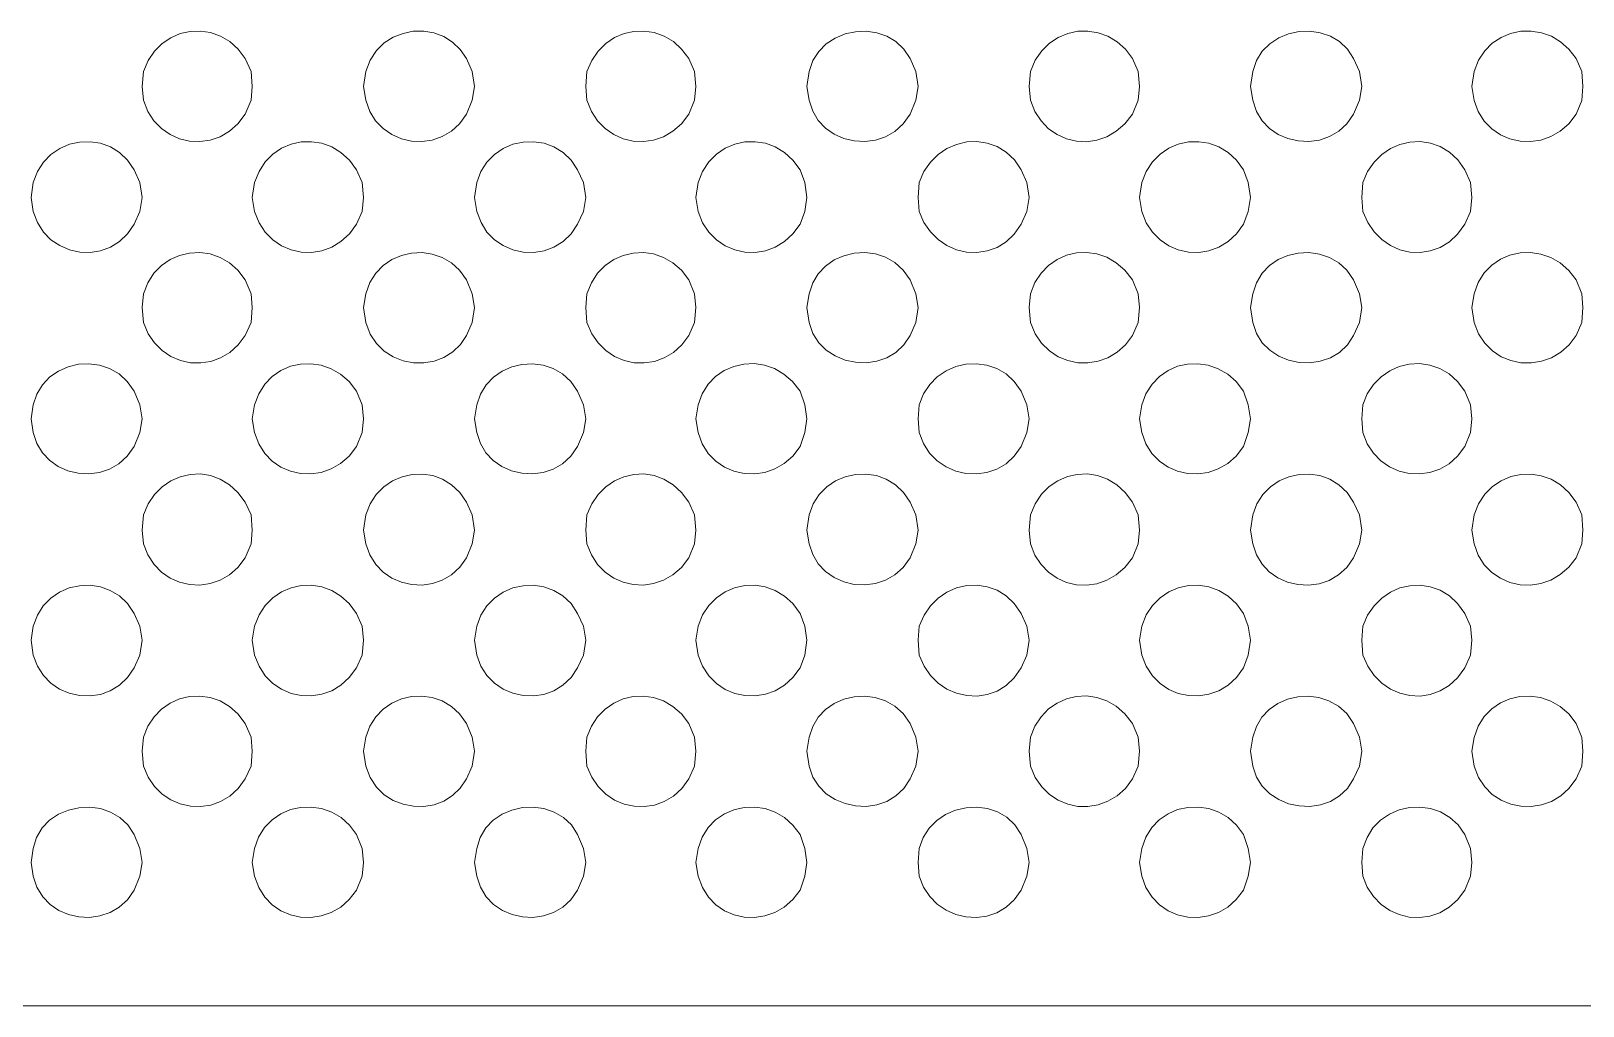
# Model space of a CAD drawing. Extents: x 0 to 242, y -13 to 199.
# Drawn here: x 70.66 to 105.99, y 31.38 to 53.57 of the extents above; entities that cross this region are included whole.
import ezdxf

# ---------------------------------------------------------------- set-up
doc = ezdxf.new("R2010")
doc.units = 0
doc.layers.add('GEOMETRY', color=7, linetype='Continuous')

msp = doc.modelspace()

# ---------------------------------------------------------------- linework, layer by layer
at = {"layer": 'GEOMETRY', "lineweight": 13}
for points in [[(75.698, 52.313), (75.671, 52.656), (75.539, 52.946), (75.375, 53.163), (75.185, 53.334), (74.975, 53.459), (74.751, 53.538), (74.52, 53.573), (74.288, 53.565), (74.061, 53.514), (73.845, 53.422), (73.647, 53.289), (73.472, 53.117), (73.327, 52.905), (73.219, 52.656), (73.194, 52.313), (73.219, 51.997), (73.321, 51.744), (73.461, 51.53), (73.633, 51.354), (73.829, 51.218), (74.044, 51.123), (74.272, 51.069), (74.505, 51.058), (74.738, 51.091), (74.964, 51.169), (75.177, 51.292), (75.371, 51.462), (75.539, 51.68), (75.671, 51.997), (75.698, 52.313)], [(80.759, 52.313), (80.706, 52.656), (80.575, 52.946), (80.434, 53.156), (80.258, 53.324), (80.056, 53.448), (79.834, 53.53), (79.601, 53.57), (79.364, 53.567), (79.13, 53.521), (78.907, 53.433), (78.704, 53.302), (78.526, 53.129), (78.383, 52.913), (78.281, 52.656), (78.229, 52.313), (78.281, 51.997), (78.373, 51.744), (78.507, 51.529), (78.677, 51.353), (78.875, 51.217), (79.093, 51.122), (79.324, 51.069), (79.561, 51.059), (79.797, 51.092), (80.023, 51.17), (80.233, 51.293), (80.419, 51.463), (80.575, 51.68), (80.706, 51.997), (80.759, 52.313)], [(85.794, 52.313), (85.768, 52.656), (85.636, 52.946), (85.472, 53.163), (85.283, 53.333), (85.073, 53.458), (84.85, 53.538), (84.619, 53.573), (84.387, 53.565), (84.16, 53.515), (83.944, 53.423), (83.745, 53.29), (83.57, 53.118), (83.425, 52.906), (83.316, 52.656), (83.289, 52.313), (83.316, 51.997), (83.418, 51.744), (83.559, 51.529), (83.73, 51.354), (83.926, 51.217), (84.141, 51.122), (84.368, 51.069), (84.601, 51.058), (84.834, 51.091), (85.06, 51.169), (85.273, 51.292), (85.467, 51.462), (85.636, 51.68), (85.768, 51.997), (85.794, 52.313)], [(90.855, 52.313), (90.802, 52.656), (90.67, 52.946), (90.527, 53.163), (90.347, 53.333), (90.139, 53.456), (89.911, 53.534), (89.672, 53.568), (89.429, 53.559), (89.191, 53.508), (88.967, 53.415), (88.765, 53.283), (88.594, 53.111), (88.461, 52.902), (88.376, 52.656), (88.325, 52.313), (88.376, 51.997), (88.455, 51.751), (88.582, 51.54), (88.748, 51.366), (88.944, 51.229), (89.164, 51.131), (89.399, 51.075), (89.64, 51.061), (89.881, 51.09), (90.112, 51.166), (90.326, 51.288), (90.515, 51.459), (90.67, 51.68), (90.802, 51.997), (90.855, 52.313)], [(95.89, 52.313), (95.864, 52.656), (95.733, 52.946), (95.571, 53.16), (95.383, 53.33), (95.173, 53.455), (94.95, 53.536), (94.719, 53.574), (94.486, 53.568), (94.259, 53.52), (94.042, 53.43), (93.842, 53.298), (93.667, 53.125), (93.521, 52.911), (93.411, 52.656), (93.385, 52.313), (93.411, 51.997), (93.514, 51.743), (93.653, 51.527), (93.823, 51.351), (94.018, 51.215), (94.231, 51.119), (94.456, 51.066), (94.689, 51.055), (94.921, 51.089), (95.148, 51.167), (95.363, 51.291), (95.56, 51.461), (95.733, 51.68), (95.864, 51.997), (95.89, 52.313)], [(100.952, 52.313), (100.899, 52.656), (100.767, 52.946), (100.625, 53.163), (100.445, 53.333), (100.237, 53.456), (100.008, 53.535), (99.768, 53.569), (99.525, 53.56), (99.287, 53.509), (99.062, 53.416), (98.86, 53.284), (98.689, 53.112), (98.558, 52.903), (98.474, 52.656), (98.421, 52.313), (98.474, 51.997), (98.557, 51.745), (98.686, 51.531), (98.854, 51.356), (99.052, 51.22), (99.273, 51.125), (99.508, 51.071), (99.749, 51.06), (99.988, 51.093), (100.218, 51.17), (100.429, 51.293), (100.615, 51.462), (100.767, 51.68), (100.899, 51.997), (100.952, 52.313)], [(105.987, 52.313), (105.96, 52.656), (105.829, 52.946), (105.669, 53.161), (105.479, 53.331), (105.268, 53.456), (105.042, 53.536), (104.808, 53.573), (104.572, 53.567), (104.341, 53.518), (104.123, 53.427), (103.924, 53.295), (103.75, 53.122), (103.609, 52.909), (103.508, 52.656), (103.457, 52.313), (103.508, 51.996), (103.605, 51.739), (103.742, 51.523), (103.913, 51.347), (104.11, 51.212), (104.326, 51.118), (104.556, 51.067), (104.791, 51.058), (105.027, 51.093), (105.255, 51.172), (105.469, 51.296), (105.663, 51.465), (105.829, 51.68), (105.96, 51.996), (105.987, 52.313)], [(73.194, 49.782), (73.14, 50.125), (73.008, 50.414), (72.859, 50.637), (72.677, 50.811), (72.469, 50.938), (72.243, 51.019), (72.008, 51.055), (71.769, 51.047), (71.536, 50.995), (71.316, 50.902), (71.116, 50.767), (70.944, 50.592), (70.808, 50.378), (70.715, 50.125), (70.663, 49.782), (70.715, 49.465), (70.808, 49.213), (70.944, 48.999), (71.116, 48.824), (71.316, 48.689), (71.537, 48.595), (71.77, 48.544), (72.008, 48.536), (72.244, 48.572), (72.469, 48.653), (72.677, 48.78), (72.859, 48.954), (73.008, 49.176), (73.14, 49.465), (73.194, 49.782)], [(78.228, 49.782), (78.202, 50.125), (78.07, 50.414), (77.908, 50.635), (77.718, 50.809), (77.507, 50.936), (77.281, 51.018), (77.048, 51.055), (76.813, 51.048), (76.584, 50.998), (76.367, 50.905), (76.168, 50.771), (75.994, 50.595), (75.853, 50.38), (75.749, 50.125), (75.698, 49.782), (75.749, 49.465), (75.853, 49.211), (75.995, 48.995), (76.168, 48.82), (76.367, 48.685), (76.584, 48.593), (76.814, 48.542), (77.048, 48.535), (77.282, 48.573), (77.507, 48.654), (77.718, 48.782), (77.908, 48.956), (78.07, 49.176), (78.202, 49.465), (78.228, 49.782)], [(83.289, 49.782), (83.237, 50.125), (83.105, 50.414), (82.955, 50.637), (82.772, 50.811), (82.564, 50.938), (82.339, 51.019), (82.103, 51.055), (81.865, 51.047), (81.632, 50.996), (81.412, 50.902), (81.212, 50.767), (81.04, 50.592), (80.904, 50.378), (80.812, 50.125), (80.759, 49.782), (80.812, 49.465), (80.905, 49.213), (81.041, 48.999), (81.213, 48.824), (81.413, 48.689), (81.633, 48.596), (81.866, 48.544), (82.104, 48.536), (82.34, 48.572), (82.565, 48.653), (82.773, 48.78), (82.955, 48.954), (83.105, 49.176), (83.237, 49.465), (83.289, 49.782)], [(88.325, 49.782), (88.272, 50.125), (88.166, 50.415), (88.004, 50.636), (87.814, 50.809), (87.603, 50.937), (87.377, 51.018), (87.144, 51.055), (86.909, 51.048), (86.679, 50.998), (86.462, 50.905), (86.263, 50.771), (86.09, 50.596), (85.949, 50.38), (85.846, 50.125), (85.794, 49.782), (85.846, 49.465), (85.949, 49.21), (86.09, 48.995), (86.264, 48.82), (86.462, 48.685), (86.68, 48.593), (86.909, 48.542), (87.143, 48.535), (87.377, 48.572), (87.602, 48.654), (87.814, 48.781), (88.004, 48.955), (88.166, 49.175), (88.272, 49.465), (88.325, 49.782)], [(93.385, 49.782), (93.332, 50.125), (93.201, 50.415), (93.045, 50.641), (92.859, 50.817), (92.651, 50.944), (92.427, 51.024), (92.194, 51.058), (91.96, 51.048), (91.729, 50.994), (91.51, 50.899), (91.309, 50.763), (91.133, 50.588), (90.988, 50.375), (90.881, 50.125), (90.855, 49.782), (90.881, 49.465), (90.988, 49.216), (91.133, 49.003), (91.31, 48.828), (91.51, 48.692), (91.729, 48.597), (91.959, 48.543), (92.194, 48.533), (92.426, 48.568), (92.65, 48.648), (92.858, 48.775), (93.044, 48.95), (93.201, 49.175), (93.332, 49.465), (93.385, 49.782)], [(98.421, 49.782), (98.369, 50.125), (98.263, 50.415), (98.1, 50.636), (97.91, 50.809), (97.699, 50.937), (97.474, 51.018), (97.24, 51.055), (97.006, 51.048), (96.777, 50.998), (96.56, 50.905), (96.361, 50.771), (96.188, 50.596), (96.046, 50.38), (95.943, 50.125), (95.891, 49.782), (95.943, 49.465), (96.046, 49.21), (96.188, 48.995), (96.361, 48.82), (96.559, 48.685), (96.776, 48.593), (97.005, 48.542), (97.24, 48.535), (97.473, 48.572), (97.699, 48.654), (97.91, 48.781), (98.1, 48.955), (98.263, 49.175), (98.369, 49.465), (98.421, 49.782)], [(103.457, 49.782), (103.43, 50.125), (103.298, 50.415), (103.136, 50.64), (102.947, 50.816), (102.738, 50.943), (102.514, 51.023), (102.283, 51.057), (102.05, 51.047), (101.822, 50.994), (101.605, 50.899), (101.406, 50.763), (101.231, 50.588), (101.086, 50.375), (100.979, 50.125), (100.952, 49.782), (100.979, 49.465), (101.087, 49.215), (101.232, 49.002), (101.407, 48.827), (101.605, 48.692), (101.822, 48.597), (102.049, 48.543), (102.282, 48.534), (102.513, 48.568), (102.736, 48.648), (102.946, 48.775), (103.135, 48.951), (103.298, 49.175), (103.43, 49.465), (103.457, 49.782)], [(75.698, 47.279), (75.671, 47.594), (75.539, 47.911), (75.371, 48.128), (75.177, 48.298), (74.964, 48.421), (74.738, 48.499), (74.505, 48.532), (74.272, 48.521), (74.044, 48.467), (73.829, 48.372), (73.633, 48.236), (73.461, 48.061), (73.321, 47.846), (73.219, 47.594), (73.194, 47.279), (73.219, 46.936), (73.327, 46.685), (73.472, 46.473), (73.647, 46.3), (73.847, 46.167), (74.063, 46.076), (74.291, 46.025), (74.524, 46.018), (74.755, 46.054), (74.979, 46.133), (75.188, 46.258), (75.377, 46.428), (75.539, 46.645), (75.671, 46.936), (75.698, 47.279)], [(80.759, 47.279), (80.706, 47.594), (80.575, 47.911), (80.419, 48.128), (80.233, 48.297), (80.023, 48.421), (79.797, 48.498), (79.562, 48.532), (79.325, 48.521), (79.093, 48.468), (78.875, 48.373), (78.677, 48.237), (78.508, 48.061), (78.373, 47.847), (78.281, 47.594), (78.229, 47.279), (78.281, 46.936), (78.382, 46.677), (78.525, 46.461), (78.703, 46.288), (78.907, 46.158), (79.131, 46.07), (79.365, 46.024), (79.603, 46.021), (79.837, 46.061), (80.059, 46.143), (80.261, 46.268), (80.435, 46.435), (80.575, 46.645), (80.706, 46.936), (80.759, 47.279)], [(85.794, 47.279), (85.768, 47.594), (85.636, 47.911), (85.467, 48.128), (85.273, 48.298), (85.06, 48.421), (84.834, 48.499), (84.601, 48.532), (84.368, 48.521), (84.141, 48.468), (83.926, 48.373), (83.73, 48.237), (83.559, 48.061), (83.418, 47.846), (83.316, 47.594), (83.289, 47.279), (83.316, 46.936), (83.424, 46.685), (83.569, 46.473), (83.744, 46.3), (83.943, 46.167), (84.16, 46.076), (84.388, 46.025), (84.621, 46.018), (84.852, 46.054), (85.075, 46.133), (85.285, 46.258), (85.474, 46.428), (85.636, 46.645), (85.768, 46.936), (85.794, 47.279)], [(90.855, 47.279), (90.802, 47.594), (90.67, 47.911), (90.515, 48.132), (90.326, 48.302), (90.112, 48.425), (89.881, 48.5), (89.641, 48.53), (89.399, 48.516), (89.164, 48.459), (88.944, 48.362), (88.748, 48.225), (88.582, 48.05), (88.455, 47.839), (88.376, 47.594), (88.325, 47.279), (88.376, 46.936), (88.46, 46.69), (88.592, 46.48), (88.764, 46.309), (88.966, 46.177), (89.19, 46.084), (89.429, 46.033), (89.672, 46.023), (89.913, 46.057), (90.141, 46.135), (90.349, 46.258), (90.528, 46.428), (90.67, 46.645), (90.802, 46.936), (90.855, 47.279)], [(95.89, 47.279), (95.864, 47.594), (95.733, 47.911), (95.56, 48.129), (95.363, 48.3), (95.148, 48.423), (94.922, 48.502), (94.689, 48.535), (94.457, 48.524), (94.231, 48.471), (94.018, 48.375), (93.823, 48.239), (93.653, 48.063), (93.514, 47.847), (93.411, 47.594), (93.385, 47.279), (93.411, 46.936), (93.52, 46.68), (93.666, 46.466), (93.842, 46.292), (94.042, 46.161), (94.259, 46.071), (94.488, 46.023), (94.721, 46.018), (94.952, 46.056), (95.176, 46.137), (95.385, 46.262), (95.573, 46.431), (95.733, 46.645), (95.864, 46.936), (95.89, 47.279)], [(100.952, 47.279), (100.899, 47.594), (100.767, 47.911), (100.615, 48.128), (100.429, 48.298), (100.217, 48.421), (99.988, 48.498), (99.749, 48.531), (99.507, 48.52), (99.273, 48.466), (99.052, 48.371), (98.854, 48.235), (98.686, 48.06), (98.557, 47.845), (98.474, 47.594), (98.421, 47.279), (98.474, 46.936), (98.557, 46.689), (98.688, 46.479), (98.859, 46.308), (99.061, 46.175), (99.286, 46.083), (99.525, 46.031), (99.769, 46.022), (100.009, 46.056), (100.238, 46.135), (100.446, 46.258), (100.625, 46.428), (100.767, 46.645), (100.899, 46.936), (100.952, 47.279)], [(105.987, 47.279), (105.96, 47.594), (105.829, 47.911), (105.663, 48.125), (105.469, 48.294), (105.255, 48.418), (105.027, 48.497), (104.791, 48.532), (104.555, 48.523), (104.326, 48.472), (104.109, 48.378), (103.912, 48.243), (103.742, 48.067), (103.605, 47.85), (103.508, 47.594), (103.457, 47.279), (103.508, 46.936), (103.61, 46.681), (103.751, 46.466), (103.926, 46.293), (104.126, 46.161), (104.345, 46.072), (104.576, 46.024), (104.813, 46.019), (105.047, 46.057), (105.273, 46.138), (105.483, 46.263), (105.671, 46.431), (105.829, 46.645), (105.96, 46.936), (105.987, 47.279)], [(73.194, 44.747), (73.14, 45.062), (73.008, 45.379), (72.854, 45.599), (72.666, 45.77), (72.452, 45.893), (72.222, 45.97), (71.982, 46.001), (71.74, 45.988), (71.506, 45.932), (71.286, 45.835), (71.089, 45.699), (70.923, 45.523), (70.795, 45.311), (70.715, 45.062), (70.663, 44.747), (70.715, 44.432), (70.795, 44.184), (70.921, 43.972), (71.087, 43.797), (71.284, 43.66), (71.503, 43.563), (71.738, 43.507), (71.98, 43.494), (72.22, 43.524), (72.451, 43.6), (72.665, 43.723), (72.853, 43.893), (73.008, 44.113), (73.14, 44.432), (73.194, 44.747)], [(78.228, 44.747), (78.202, 45.062), (78.07, 45.379), (77.903, 45.595), (77.709, 45.764), (77.495, 45.888), (77.267, 45.968), (77.032, 46.002), (76.796, 45.994), (76.567, 45.942), (76.351, 45.848), (76.154, 45.712), (75.984, 45.536), (75.847, 45.319), (75.749, 45.062), (75.698, 44.747), (75.749, 44.432), (75.846, 44.175), (75.983, 43.958), (76.153, 43.782), (76.35, 43.646), (76.566, 43.552), (76.795, 43.501), (77.031, 43.492), (77.266, 43.527), (77.495, 43.606), (77.709, 43.729), (77.903, 43.898), (78.07, 44.113), (78.202, 44.432), (78.228, 44.747)], [(83.289, 44.748), (83.237, 45.062), (83.105, 45.379), (82.95, 45.599), (82.762, 45.77), (82.549, 45.893), (82.318, 45.969), (82.078, 46), (81.837, 45.987), (81.603, 45.932), (81.383, 45.835), (81.186, 45.698), (81.02, 45.523), (80.892, 45.311), (80.812, 45.062), (80.759, 44.748), (80.812, 44.432), (80.892, 44.184), (81.018, 43.972), (81.184, 43.797), (81.381, 43.66), (81.6, 43.563), (81.834, 43.507), (82.076, 43.494), (82.316, 43.524), (82.547, 43.6), (82.761, 43.723), (82.949, 43.893), (83.105, 44.113), (83.237, 44.432), (83.289, 44.748)], [(88.325, 44.748), (88.272, 45.062), (88.166, 45.379), (87.997, 45.597), (87.801, 45.767), (87.586, 45.891), (87.357, 45.969), (87.121, 46.003), (86.886, 45.993), (86.657, 45.94), (86.442, 45.844), (86.246, 45.708), (86.077, 45.532), (85.942, 45.316), (85.846, 45.062), (85.794, 44.748), (85.846, 44.432), (85.942, 44.175), (86.079, 43.958), (86.249, 43.782), (86.446, 43.646), (86.662, 43.552), (86.892, 43.501), (87.127, 43.492), (87.363, 43.527), (87.591, 43.606), (87.806, 43.729), (87.999, 43.898), (88.166, 44.113), (88.272, 44.432), (88.325, 44.748)], [(93.385, 44.748), (93.332, 45.062), (93.201, 45.379), (93.044, 45.599), (92.856, 45.77), (92.644, 45.893), (92.417, 45.97), (92.181, 46.002), (91.943, 45.99), (91.711, 45.935), (91.491, 45.839), (91.291, 45.702), (91.118, 45.526), (90.979, 45.313), (90.881, 45.062), (90.855, 44.748), (90.881, 44.432), (90.978, 44.182), (91.117, 43.968), (91.29, 43.793), (91.49, 43.656), (91.709, 43.559), (91.942, 43.504), (92.18, 43.492), (92.417, 43.524), (92.644, 43.6), (92.856, 43.724), (93.044, 43.894), (93.201, 44.113), (93.332, 44.432), (93.385, 44.748)], [(98.421, 44.748), (98.369, 45.062), (98.263, 45.379), (98.095, 45.595), (97.901, 45.764), (97.687, 45.888), (97.459, 45.968), (97.224, 46.002), (96.989, 45.994), (96.76, 45.942), (96.544, 45.848), (96.348, 45.712), (96.178, 45.536), (96.04, 45.319), (95.943, 45.062), (95.891, 44.748), (95.943, 44.432), (96.04, 44.175), (96.176, 43.958), (96.346, 43.782), (96.543, 43.646), (96.759, 43.552), (96.988, 43.501), (97.224, 43.492), (97.459, 43.527), (97.687, 43.606), (97.902, 43.729), (98.096, 43.898), (98.263, 44.113), (98.369, 44.432), (98.421, 44.748)], [(103.457, 44.748), (103.43, 45.062), (103.298, 45.379), (103.133, 45.599), (102.94, 45.77), (102.728, 45.894), (102.501, 45.971), (102.267, 46.003), (102.033, 45.991), (101.804, 45.936), (101.588, 45.84), (101.391, 45.703), (101.219, 45.527), (101.079, 45.313), (100.979, 45.062), (100.952, 44.748), (100.979, 44.432), (101.079, 44.181), (101.217, 43.967), (101.389, 43.791), (101.586, 43.655), (101.803, 43.558), (102.032, 43.504), (102.267, 43.492), (102.501, 43.524), (102.728, 43.6), (102.941, 43.724), (103.133, 43.894), (103.298, 44.113), (103.43, 44.432), (103.457, 44.748)], [(75.698, 42.216), (75.671, 42.559), (75.539, 42.85), (75.372, 43.073), (75.181, 43.248), (74.97, 43.375), (74.747, 43.455), (74.517, 43.491), (74.287, 43.482), (74.061, 43.429), (73.847, 43.335), (73.649, 43.2), (73.475, 43.025), (73.329, 42.811), (73.219, 42.559), (73.194, 42.216), (73.219, 41.901), (73.322, 41.648), (73.462, 41.434), (73.634, 41.258), (73.83, 41.122), (74.045, 41.026), (74.272, 40.973), (74.506, 40.962), (74.738, 40.995), (74.964, 41.073), (75.177, 41.196), (75.371, 41.366), (75.539, 41.584), (75.671, 41.901), (75.698, 42.216)], [(80.759, 42.216), (80.706, 42.559), (80.575, 42.85), (80.421, 43.073), (80.237, 43.247), (80.03, 43.374), (79.807, 43.455), (79.574, 43.49), (79.339, 43.482), (79.11, 43.43), (78.892, 43.336), (78.693, 43.201), (78.52, 43.025), (78.38, 42.811), (78.281, 42.559), (78.229, 42.216), (78.281, 41.901), (78.373, 41.648), (78.508, 41.433), (78.678, 41.257), (78.876, 41.121), (79.094, 41.026), (79.326, 40.972), (79.563, 40.962), (79.798, 40.995), (80.024, 41.073), (80.234, 41.197), (80.42, 41.367), (80.575, 41.584), (80.706, 41.901), (80.759, 42.216)], [(85.794, 42.216), (85.768, 42.559), (85.636, 42.85), (85.469, 43.073), (85.277, 43.248), (85.067, 43.375), (84.844, 43.456), (84.614, 43.491), (84.383, 43.482), (84.157, 43.429), (83.943, 43.335), (83.745, 43.2), (83.571, 43.025), (83.426, 42.811), (83.316, 42.559), (83.289, 42.216), (83.316, 41.901), (83.419, 41.648), (83.559, 41.433), (83.731, 41.257), (83.927, 41.121), (84.142, 41.026), (84.369, 40.972), (84.602, 40.962), (84.834, 40.995), (85.06, 41.073), (85.273, 41.196), (85.467, 41.366), (85.636, 41.584), (85.768, 41.901), (85.794, 42.216)], [(90.855, 42.216), (90.802, 42.559), (90.67, 42.85), (90.521, 43.073), (90.338, 43.247), (90.13, 43.374), (89.904, 43.454), (89.667, 43.488), (89.428, 43.479), (89.194, 43.426), (88.973, 43.332), (88.773, 43.197), (88.602, 43.022), (88.467, 42.809), (88.376, 42.559), (88.325, 42.216), (88.376, 41.901), (88.456, 41.655), (88.582, 41.444), (88.748, 41.269), (88.945, 41.132), (89.165, 41.035), (89.4, 40.979), (89.642, 40.965), (89.883, 40.995), (90.114, 41.071), (90.327, 41.193), (90.516, 41.364), (90.67, 41.585), (90.802, 41.901), (90.855, 42.216)], [(95.89, 42.216), (95.864, 42.559), (95.733, 42.85), (95.567, 43.072), (95.376, 43.246), (95.165, 43.374), (94.941, 43.455), (94.709, 43.491), (94.477, 43.483), (94.251, 43.432), (94.035, 43.338), (93.838, 43.203), (93.663, 43.028), (93.519, 42.813), (93.411, 42.559), (93.385, 42.216), (93.411, 41.901), (93.514, 41.647), (93.653, 41.431), (93.823, 41.254), (94.018, 41.118), (94.232, 41.023), (94.458, 40.969), (94.69, 40.959), (94.923, 40.993), (95.15, 41.071), (95.364, 41.196), (95.561, 41.366), (95.733, 41.585), (95.864, 41.901), (95.89, 42.216)], [(100.952, 42.216), (100.899, 42.559), (100.767, 42.85), (100.617, 43.072), (100.434, 43.247), (100.225, 43.373), (99.999, 43.454), (99.764, 43.49), (99.525, 43.481), (99.293, 43.43), (99.073, 43.336), (98.873, 43.201), (98.702, 43.026), (98.566, 42.811), (98.474, 42.559), (98.421, 42.216), (98.474, 41.901), (98.554, 41.653), (98.682, 41.441), (98.848, 41.265), (99.044, 41.129), (99.264, 41.032), (99.498, 40.976), (99.739, 40.963), (99.979, 40.994), (100.21, 41.07), (100.423, 41.193), (100.612, 41.364), (100.767, 41.585), (100.899, 41.901), (100.952, 42.216)], [(105.987, 42.216), (105.96, 42.559), (105.829, 42.85), (105.667, 43.07), (105.477, 43.244), (105.265, 43.371), (105.039, 43.452), (104.806, 43.489), (104.571, 43.482), (104.342, 43.432), (104.124, 43.339), (103.925, 43.205), (103.752, 43.03), (103.611, 42.814), (103.508, 42.559), (103.457, 42.216), (103.508, 41.901), (103.605, 41.644), (103.742, 41.427), (103.912, 41.251), (104.109, 41.116), (104.326, 41.022), (104.556, 40.971), (104.792, 40.962), (105.028, 40.997), (105.256, 41.076), (105.47, 41.2), (105.663, 41.37), (105.829, 41.585), (105.96, 41.901), (105.987, 42.216)], [(73.194, 39.712), (73.14, 40.027), (73.008, 40.319), (72.858, 40.541), (72.675, 40.715), (72.467, 40.842), (72.241, 40.923), (72.005, 40.958), (71.767, 40.949), (71.533, 40.898), (71.313, 40.804), (71.114, 40.668), (70.942, 40.493), (70.807, 40.279), (70.715, 40.027), (70.663, 39.712), (70.715, 39.369), (70.807, 39.117), (70.943, 38.903), (71.114, 38.728), (71.314, 38.593), (71.534, 38.5), (71.767, 38.448), (72.006, 38.439), (72.242, 38.475), (72.467, 38.555), (72.675, 38.682), (72.858, 38.856), (73.008, 39.078), (73.14, 39.369), (73.194, 39.712)], [(78.228, 39.712), (78.202, 40.027), (78.07, 40.319), (77.907, 40.54), (77.717, 40.713), (77.506, 40.84), (77.28, 40.922), (77.047, 40.959), (76.812, 40.951), (76.583, 40.901), (76.365, 40.808), (76.167, 40.673), (75.994, 40.498), (75.852, 40.282), (75.749, 40.027), (75.698, 39.712), (75.749, 39.369), (75.852, 39.115), (75.994, 38.899), (76.167, 38.724), (76.366, 38.59), (76.583, 38.497), (76.812, 38.446), (77.047, 38.439), (77.28, 38.476), (77.506, 38.557), (77.717, 38.684), (77.907, 38.858), (78.07, 39.078), (78.202, 39.369), (78.228, 39.712)], [(83.289, 39.712), (83.237, 40.027), (83.105, 40.319), (82.954, 40.541), (82.771, 40.715), (82.563, 40.842), (82.337, 40.923), (82.101, 40.958), (81.863, 40.949), (81.63, 40.897), (81.41, 40.803), (81.21, 40.668), (81.039, 40.493), (80.904, 40.279), (80.812, 40.027), (80.759, 39.712), (80.812, 39.369), (80.904, 39.117), (81.04, 38.903), (81.211, 38.728), (81.41, 38.593), (81.63, 38.5), (81.863, 38.448), (82.101, 38.439), (82.337, 38.475), (82.563, 38.555), (82.771, 38.682), (82.954, 38.856), (83.105, 39.078), (83.237, 39.369), (83.289, 39.712)], [(88.325, 39.712), (88.272, 40.027), (88.166, 40.319), (88.003, 40.54), (87.813, 40.713), (87.602, 40.84), (87.376, 40.922), (87.142, 40.959), (86.908, 40.952), (86.678, 40.901), (86.461, 40.808), (86.263, 40.674), (86.09, 40.498), (85.948, 40.282), (85.846, 40.027), (85.794, 39.712), (85.846, 39.369), (85.949, 39.114), (86.09, 38.899), (86.263, 38.724), (86.462, 38.589), (86.679, 38.497), (86.908, 38.446), (87.143, 38.439), (87.377, 38.476), (87.602, 38.558), (87.813, 38.685), (88.004, 38.858), (88.166, 39.078), (88.272, 39.369), (88.325, 39.712)], [(93.385, 39.712), (93.332, 40.027), (93.201, 40.318), (93.044, 40.543), (92.859, 40.719), (92.651, 40.846), (92.427, 40.926), (92.195, 40.961), (91.96, 40.951), (91.73, 40.898), (91.511, 40.803), (91.31, 40.667), (91.134, 40.491), (90.989, 40.278), (90.881, 40.027), (90.855, 39.712), (90.881, 39.369), (90.989, 39.119), (91.134, 38.906), (91.31, 38.73), (91.511, 38.595), (91.73, 38.5), (91.96, 38.446), (92.195, 38.436), (92.427, 38.471), (92.651, 38.551), (92.859, 38.678), (93.044, 38.853), (93.201, 39.078), (93.332, 39.369), (93.385, 39.712)], [(98.421, 39.712), (98.369, 40.027), (98.263, 40.318), (98.1, 40.538), (97.909, 40.712), (97.698, 40.839), (97.473, 40.921), (97.239, 40.958), (97.005, 40.951), (96.776, 40.901), (96.559, 40.808), (96.361, 40.674), (96.188, 40.498), (96.046, 40.282), (95.943, 40.027), (95.891, 39.712), (95.943, 39.369), (96.046, 39.114), (96.187, 38.899), (96.361, 38.724), (96.559, 38.589), (96.776, 38.497), (97.005, 38.446), (97.24, 38.439), (97.473, 38.476), (97.698, 38.558), (97.91, 38.685), (98.1, 38.859), (98.263, 39.079), (98.369, 39.369), (98.421, 39.712)], [(103.457, 39.712), (103.43, 40.027), (103.298, 40.318), (103.135, 40.543), (102.946, 40.718), (102.737, 40.845), (102.513, 40.925), (102.282, 40.959), (102.049, 40.949), (101.821, 40.896), (101.605, 40.801), (101.406, 40.665), (101.231, 40.49), (101.086, 40.277), (100.979, 40.027), (100.952, 39.712), (100.979, 39.37), (101.087, 39.12), (101.231, 38.907), (101.406, 38.732), (101.605, 38.596), (101.821, 38.501), (102.049, 38.447), (102.281, 38.437), (102.512, 38.472), (102.736, 38.552), (102.945, 38.679), (103.135, 38.854), (103.298, 39.079), (103.43, 39.37), (103.457, 39.712)], [(75.698, 37.181), (75.671, 37.497), (75.539, 37.815), (75.371, 38.032), (75.177, 38.202), (74.964, 38.325), (74.738, 38.402), (74.505, 38.435), (74.272, 38.424), (74.045, 38.37), (73.83, 38.275), (73.633, 38.139), (73.462, 37.964), (73.322, 37.749), (73.219, 37.497), (73.194, 37.181), (73.219, 36.837), (73.327, 36.588), (73.471, 36.377), (73.646, 36.205), (73.845, 36.072), (74.061, 35.98), (74.289, 35.929), (74.521, 35.921), (74.753, 35.956), (74.976, 36.035), (75.186, 36.16), (75.376, 36.331), (75.539, 36.549), (75.671, 36.837), (75.698, 37.181)], [(80.759, 37.181), (80.706, 37.497), (80.575, 37.815), (80.419, 38.032), (80.232, 38.202), (80.022, 38.325), (79.796, 38.402), (79.561, 38.436), (79.325, 38.425), (79.094, 38.372), (78.876, 38.277), (78.679, 38.141), (78.509, 37.965), (78.374, 37.75), (78.281, 37.497), (78.229, 37.181), (78.281, 36.837), (78.383, 36.579), (78.526, 36.364), (78.704, 36.191), (78.908, 36.06), (79.131, 35.973), (79.365, 35.927), (79.603, 35.924), (79.836, 35.964), (80.057, 36.046), (80.259, 36.171), (80.434, 36.339), (80.575, 36.549), (80.706, 36.837), (80.759, 37.181)], [(85.794, 37.181), (85.768, 37.497), (85.636, 37.815), (85.467, 38.032), (85.273, 38.202), (85.06, 38.325), (84.833, 38.403), (84.601, 38.436), (84.368, 38.425), (84.141, 38.371), (83.926, 38.276), (83.73, 38.14), (83.559, 37.964), (83.419, 37.749), (83.316, 37.497), (83.289, 37.181), (83.316, 36.837), (83.425, 36.587), (83.57, 36.375), (83.745, 36.202), (83.944, 36.07), (84.16, 35.978), (84.388, 35.928), (84.62, 35.92), (84.851, 35.956), (85.074, 36.036), (85.284, 36.161), (85.473, 36.332), (85.636, 36.549), (85.768, 36.837), (85.794, 37.181)], [(90.855, 37.181), (90.802, 37.497), (90.67, 37.815), (90.514, 38.036), (90.325, 38.207), (90.111, 38.329), (89.879, 38.404), (89.639, 38.434), (89.398, 38.419), (89.163, 38.362), (88.944, 38.265), (88.747, 38.128), (88.582, 37.953), (88.456, 37.742), (88.376, 37.497), (88.325, 37.181), (88.376, 36.838), (88.461, 36.592), (88.593, 36.383), (88.765, 36.212), (88.967, 36.079), (89.191, 35.987), (89.429, 35.936), (89.673, 35.926), (89.913, 35.96), (90.141, 36.038), (90.349, 36.162), (90.528, 36.332), (90.67, 36.549), (90.802, 36.838), (90.855, 37.181)], [(95.89, 37.181), (95.864, 37.497), (95.733, 37.815), (95.559, 38.033), (95.361, 38.204), (95.146, 38.327), (94.919, 38.405), (94.687, 38.438), (94.455, 38.428), (94.23, 38.374), (94.017, 38.278), (93.823, 38.142), (93.653, 37.966), (93.514, 37.75), (93.411, 37.497), (93.385, 37.181), (93.411, 36.838), (93.521, 36.583), (93.667, 36.368), (93.843, 36.195), (94.043, 36.063), (94.26, 35.973), (94.488, 35.926), (94.721, 35.921), (94.952, 35.959), (95.175, 36.04), (95.384, 36.165), (95.572, 36.335), (95.733, 36.549), (95.864, 36.838), (95.89, 37.181)], [(100.952, 37.181), (100.899, 37.497), (100.767, 37.815), (100.61, 38.036), (100.42, 38.206), (100.206, 38.329), (99.975, 38.405), (99.736, 38.435), (99.495, 38.421), (99.261, 38.365), (99.043, 38.268), (98.846, 38.131), (98.681, 37.956), (98.554, 37.744), (98.474, 37.497), (98.421, 37.181), (98.474, 36.838), (98.557, 36.591), (98.688, 36.382), (98.859, 36.21), (99.062, 36.078), (99.287, 35.986), (99.525, 35.935), (99.77, 35.926), (100.01, 35.96), (100.239, 36.038), (100.447, 36.162), (100.626, 36.332), (100.767, 36.549), (100.899, 36.838), (100.952, 37.181)], [(105.987, 37.181), (105.96, 37.496), (105.829, 37.815), (105.662, 38.03), (105.467, 38.199), (105.253, 38.322), (105.024, 38.401), (104.789, 38.436), (104.554, 38.427), (104.325, 38.376), (104.109, 38.282), (103.912, 38.146), (103.742, 37.97), (103.605, 37.753), (103.508, 37.496), (103.457, 37.181), (103.508, 36.838), (103.609, 36.585), (103.75, 36.372), (103.924, 36.199), (104.124, 36.067), (104.342, 35.976), (104.573, 35.927), (104.809, 35.921), (105.043, 35.958), (105.27, 36.039), (105.48, 36.164), (105.669, 36.334), (105.829, 36.549), (105.96, 36.838), (105.987, 37.181)], [(73.194, 34.65), (73.14, 34.967), (73.008, 35.285), (72.866, 35.503), (72.685, 35.673), (72.474, 35.796), (72.242, 35.874), (71.999, 35.906), (71.753, 35.895), (71.513, 35.841), (71.287, 35.746), (71.086, 35.61), (70.917, 35.434), (70.791, 35.219), (70.715, 34.967), (70.663, 34.65), (70.715, 34.335), (70.798, 34.083), (70.928, 33.869), (71.096, 33.694), (71.295, 33.558), (71.516, 33.463), (71.751, 33.409), (71.992, 33.398), (72.232, 33.431), (72.461, 33.508), (72.672, 33.631), (72.857, 33.801), (73.008, 34.019), (73.14, 34.335), (73.194, 34.65)], [(78.228, 34.65), (78.202, 34.967), (78.07, 35.285), (77.91, 35.5), (77.72, 35.67), (77.506, 35.795), (77.277, 35.875), (77.039, 35.91), (76.8, 35.902), (76.567, 35.851), (76.348, 35.757), (76.149, 35.621), (75.978, 35.444), (75.842, 35.226), (75.749, 34.967), (75.698, 34.65), (75.749, 34.335), (75.847, 34.078), (75.984, 33.861), (76.154, 33.685), (76.351, 33.549), (76.568, 33.456), (76.797, 33.404), (77.033, 33.396), (77.268, 33.431), (77.496, 33.51), (77.711, 33.634), (77.904, 33.803), (78.07, 34.019), (78.202, 34.335), (78.228, 34.65)], [(83.289, 34.65), (83.237, 34.967), (83.105, 35.285), (82.961, 35.503), (82.78, 35.673), (82.569, 35.797), (82.337, 35.874), (82.094, 35.907), (81.848, 35.896), (81.609, 35.842), (81.384, 35.746), (81.183, 35.61), (81.015, 35.434), (80.888, 35.219), (80.812, 34.967), (80.759, 34.65), (80.812, 34.335), (80.895, 34.083), (81.024, 33.869), (81.192, 33.694), (81.391, 33.558), (81.611, 33.463), (81.846, 33.409), (82.087, 33.398), (82.326, 33.431), (82.556, 33.508), (82.767, 33.631), (82.953, 33.801), (83.105, 34.019), (83.237, 34.335), (83.289, 34.65)], [(88.325, 34.65), (88.272, 34.967), (88.166, 35.283), (88.006, 35.499), (87.816, 35.67), (87.603, 35.794), (87.374, 35.874), (87.136, 35.91), (86.896, 35.902), (86.663, 35.85), (86.444, 35.756), (86.245, 35.62), (86.074, 35.443), (85.938, 35.225), (85.846, 34.967), (85.794, 34.65), (85.846, 34.335), (85.943, 34.078), (86.08, 33.861), (86.251, 33.685), (86.448, 33.55), (86.664, 33.456), (86.894, 33.405), (87.13, 33.396), (87.365, 33.431), (87.593, 33.51), (87.807, 33.634), (88, 33.803), (88.166, 34.019), (88.272, 34.335), (88.325, 34.65)], [(93.385, 34.65), (93.332, 34.967), (93.201, 35.283), (93.055, 35.504), (92.873, 35.676), (92.662, 35.799), (92.432, 35.876), (92.19, 35.907), (91.945, 35.894), (91.706, 35.839), (91.48, 35.742), (91.277, 35.604), (91.103, 35.429), (90.969, 35.216), (90.881, 34.967), (90.855, 34.65), (90.881, 34.335), (90.979, 34.085), (91.118, 33.871), (91.291, 33.696), (91.492, 33.559), (91.712, 33.463), (91.944, 33.408), (92.182, 33.396), (92.419, 33.428), (92.646, 33.505), (92.857, 33.628), (93.044, 33.799), (93.201, 34.019), (93.332, 34.335), (93.385, 34.65)], [(98.421, 34.65), (98.369, 34.967), (98.263, 35.283), (98.103, 35.499), (97.913, 35.669), (97.7, 35.794), (97.471, 35.874), (97.233, 35.91), (96.994, 35.902), (96.761, 35.851), (96.542, 35.758), (96.343, 35.622), (96.172, 35.444), (96.036, 35.226), (95.943, 34.967), (95.891, 34.65), (95.943, 34.335), (96.04, 34.078), (96.178, 33.861), (96.348, 33.685), (96.545, 33.55), (96.761, 33.456), (96.99, 33.405), (97.226, 33.396), (97.461, 33.431), (97.689, 33.51), (97.903, 33.634), (98.096, 33.803), (98.263, 34.019), (98.369, 34.335), (98.421, 34.65)], [(103.457, 34.65), (103.43, 34.967), (103.298, 35.283), (103.143, 35.503), (102.956, 35.675), (102.744, 35.799), (102.516, 35.877), (102.277, 35.909), (102.037, 35.897), (101.803, 35.843), (101.581, 35.746), (101.381, 35.609), (101.208, 35.433), (101.072, 35.218), (100.979, 34.967), (100.952, 34.65), (100.979, 34.335), (101.079, 34.084), (101.219, 33.87), (101.391, 33.694), (101.588, 33.558), (101.805, 33.461), (102.034, 33.407), (102.268, 33.395), (102.502, 33.427), (102.729, 33.504), (102.941, 33.628), (103.133, 33.799), (103.298, 34.019), (103.43, 34.335), (103.457, 34.65)]]:
    msp.add_lwpolyline(points, close=True, dxfattribs=at)
at = {"layer": 'GEOMETRY', "lineweight": 20}
msp.add_lwpolyline([(36.34, 31.382), (188.762, 31.382)], dxfattribs=at)

doc.saveas('drawing.dxf')
